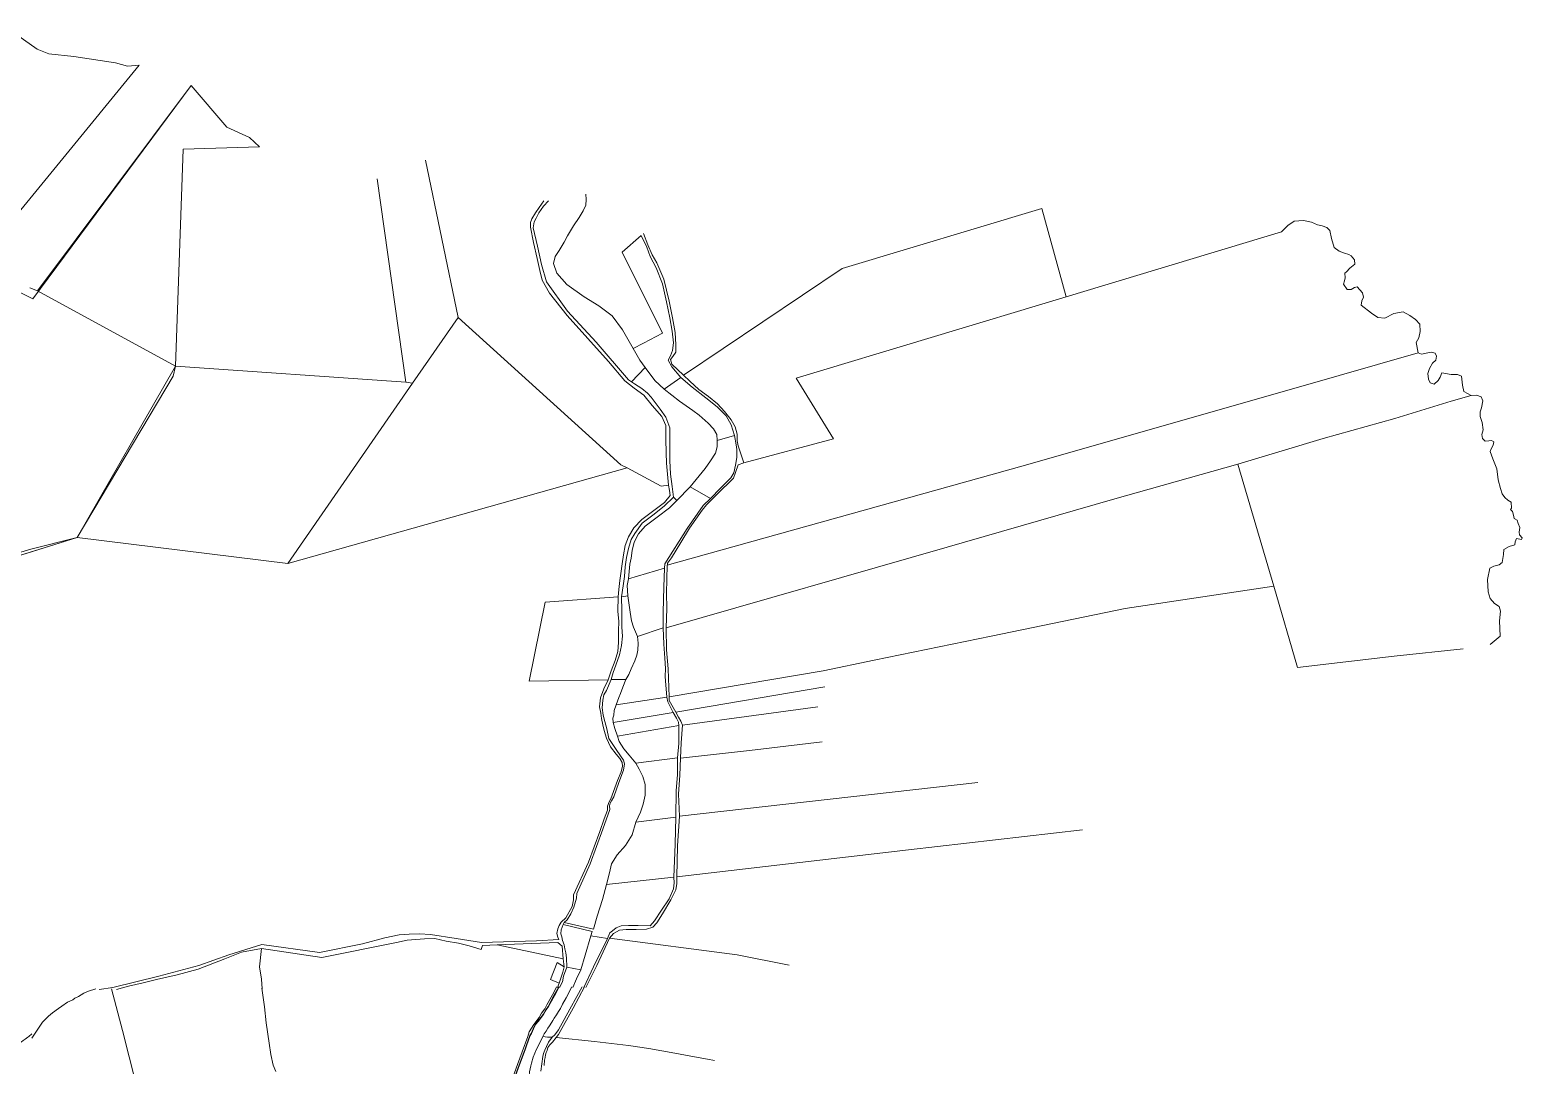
# Model space of a CAD drawing. Header units: millimetres. Extents: x 3522 to 28992, y 3906 to 26953.
# Drawn here: x 15962 to 22739, y 22023 to 26722 of the extents above; entities that cross this region are included whole.
import ezdxf

# ---------------------------------------------------------------- set-up
doc = ezdxf.new("R2010")
doc.units = ezdxf.units.MM
for name, color, linetype in [('-2', 1, 'Continuous'), ('-3', 7, 'Continuous'), ('2', 7, 'Continuous')]:
    doc.layers.add(name, color=color, linetype=linetype)

msp = doc.modelspace()

# ---------------------------------------------------------------- linework, layer by layer
at = {"layer": '-2', "color": 1, "linetype": 'ByBlock', "lineweight": 0}
for p, q in [((17907.514, 25415.605), (17758.558, 26131)), ((17539.145, 26045.26), (17669.287, 25122.262)), ((20557.85, 25911.098), (20667.937, 25509.514)), ((20667.937, 25509.514), (21645.624, 25805.901)), ((17699.549, 25118.994), (17907.514, 25415.605)), ((16623.232, 25195.323), (17669.287, 25122.262)), ((18843.219, 25091.355), (18918.91, 25144.701)), ((17134.156, 24299.881), (17699.549, 25118.994)), ((17669.287, 25122.262), (17699.549, 25118.994)), ((21447.324, 24749.851), (21610.961, 24196.773)), ((18674.705, 24734.625), (17134.156, 24299.881)), ((15967.107, 24364.951), (16177.593, 24417.779)), ((16177.593, 24417.779), (17134.156, 24299.881)), ((18681.38, 24230.622), (18844.51, 24278.709)), ((18649.149, 24148.97), (18677.053, 24153.052)), ((18721.271, 23968.423), (18837.749, 24007.164)), ((19564.909, 23812.073), (18865.687, 23694.012)), ((18601.746, 23772.561), (18668.807, 23772.952)), ((18895.316, 23625.156), (19572.209, 23740.46)), ((18624.964, 23657.634), (18854.26, 23693.647)), ((18610.997, 23578.7), (18883.647, 23623.518)), ((18926.637, 23565.213), (19540.077, 23648.642)), ((18630.15, 23516.098), (18909.88, 23564.289)), ((18714.411, 23393.37), (18903.181, 23417.046)), ((18911.848, 23152.513), (20267.401, 23305.865)), ((18714.723, 23125.961), (18896.134, 23148.804)), ((18383.921, 22660.654), (18388.905, 22670.616)), ((18388.905, 22670.616), (18522.322, 22639.362)), ((18085.055, 22568.812), (18383.659, 22504.577)), ((18509.649, 22610.262), (18585.98, 22597.778)), ((18388.836, 22468.531), (18383.659, 22504.577)), ((18357.999, 22374.446), (18365.671, 22395.1))]:
    msp.add_line(p, q, dxfattribs=at)
for points in [[(18296.113, 25945.778), (18275.827, 25915.843), (18258.797, 25890.768), (18242.294, 25863.664), (18235.335, 25847.838), (18235.286, 25826.739), (18249.679, 25757.228), (18266.649, 25683.929), (18277.587, 25630.145), (18288.177, 25586.017), (18321.781, 25526.351), (18402.78, 25425.706), (18495.499, 25321.361), (18589.238, 25216.772), (18663.757, 25129.284), (18706.769, 25094.873), (18750.262, 25063.262), (18788.559, 25017.367), (18831.472, 24966.941), (18850.161, 24925.941), (18850.504, 24864.43), (18851.359, 24802.669), (18852.841, 24754.64), (18861.686, 24654.827)], [(18316.939, 25946.233), (18294.067, 25921.102), (18274.284, 25891.679), (18261.054, 25867.658), (18252.583, 25850.545), (18248.026, 25822.794), (18266.865, 25740.108), (18285.461, 25656.403), (18307.81, 25578.58), (18403.105, 25444.52), (18533.766, 25304.698), (18681.244, 25133.519)], [(18930.757, 25154.22), (19651.566, 25638.783), (20557.85, 25911.098)], [(18738.641, 25788.621), (18651.99, 25712.8), (18835.166, 25344.964), (18749.23, 25300.161)], [(19204.659, 24756.499), (19611.069, 24865.389), (19441.996, 25141.343), (20667.937, 25509.514)], [(17907.514, 25415.605), (18645.868, 24748.074), (18674.705, 24734.625)], [(18856.834, 24291.409), (20456.455, 24738.288), (21723.612, 25099.991), (22267.254, 25255.703)], [(16177.593, 24417.779), (16613.514, 25149.729), (16623.232, 25195.323)], [(18918.91, 25144.701), (18969.136, 25099.938), (19031.583, 25052.241), (19083.547, 25011.562), (19123.575, 24970.513), (19146.846, 24928.541), (19162.299, 24880.646)], [(18930.757, 25154.22), (18959.717, 25128.063), (18999.977, 25089.304), (19043.475, 25057.185), (19084.188, 25024.023), (19117.044, 24989.006), (19147.134, 24951.167), (19164.962, 24920.326), (19173.924, 24886.859), (19174.477, 24856.107), (19178.253, 24833.52), (19204.659, 24756.499)], [(18681.244, 25133.519), (18708.349, 25115.223), (18740.569, 25093.418), (18767.191, 25072.576), (18783.113, 25054.936), (18824.791, 25000.939), (18850.044, 24964.07), (18868.294, 24915.948), (18868.465, 24846.046), (18867.709, 24766.985), (18870.854, 24704.737), (18879.773, 24649.663), (18885.588, 24600.151)], [(19162.299, 24880.646), (19169.316, 24838.263), (19172.823, 24817.199), (19173.43, 24780.855), (19167.418, 24745.973), (19159.123, 24710.814), (19146.129, 24688.574), (19098.827, 24641.602), (19053.814, 24594.397)], [(18851.463, 24007.55), (20127.474, 24373.152), (20878.571, 24590.339), (21447.324, 24749.851)], [(19204.659, 24756.499), (19179.349, 24746.85), (19166.474, 24712.41), (19157.833, 24686.653), (19082.337, 24613.228), (19035.294, 24565.749), (19015.203, 24541.916), (18958.333, 24460.027), (18917.809, 24395.326), (18875.304, 24325.268), (18857.506, 24300.694), (18856.162, 24282.125)], [(18674.705, 24734.625), (18828.954, 24650.954), (18861.686, 24654.827)], [(18861.686, 24654.827), (18867.509, 24630.735), (18869.509, 24607.876)], [(19053.814, 24594.397), (19020.335, 24562.809), (18947.682, 24458.145), (18846.347, 24298.808), (18844.51, 24278.709)], [(15967.107, 24364.951), (15266.115, 24154.243), (14554.011, 23927.271)], [(18844.51, 24278.709), (18841.789, 24192.765), (18839.042, 24135.545), (18838.843, 24077.587), (18837.749, 24007.164)], [(18856.834, 24291.409), (18853.991, 24165.683), (18854.427, 24094.767), (18851.463, 24007.55)], [(21610.961, 24196.773), (20935.715, 24094.956), (20328.009, 23970.403), (19796.868, 23861.584), (19564.909, 23812.073)], [(21610.961, 24196.773), (21719.204, 23828.215), (22157.171, 23878.945), (22470.832, 23912.211)], [(18633.655, 24148.821), (18301.616, 24124.53), (18229.912, 23765.426), (18589.053, 23771.676)], [(18589.053, 23771.676), (18602.372, 23812.73), (18620.966, 23859.935), (18633.02, 23900.467), (18635.924, 23941.421), (18635.914, 23994.801), (18636.784, 24035.989), (18633.017, 24083.741), (18633.655, 24148.821)], [(18601.746, 23772.561), (18611.847, 23804.941), (18623.215, 23837.587), (18640.285, 23884.777), (18649.268, 23927.568), (18653.431, 23969.805), (18650.752, 24010.196), (18651.151, 24047.566), (18650.018, 24085.684), (18649.149, 24148.97)], [(18837.749, 24007.164), (18841.506, 23934.247), (18845.428, 23870.482), (18849.441, 23823.494), (18848.017, 23787.131), (18849.233, 23766.553), (18854.26, 23693.647)], [(18851.463, 24007.55), (18853.196, 23907.669), (18860.897, 23821.063), (18865.687, 23694.012)], [(16277.05, 22365.594), (16338.935, 22375.355), (16548.011, 22426.933), (16729.683, 22475.198), (16865.37, 22524.037), (17015.822, 22569.714), (17277.563, 22534.61), (17473.305, 22572.843), (17573.633, 22600.498), (17639.044, 22613.837), (17685.249, 22616.823), (17730.953, 22619.042), (17781.291, 22614.95), (17898.824, 22597.525), (18012.556, 22579.045), (18263.721, 22586.545), (18365.012, 22593.62), (18359.574, 22604.243), (18355.857, 22620.73), (18359.719, 22641.611), (18365.677, 22655.903), (18374.416, 22671.493), (18396.064, 22692.037), (18425.543, 22743.159), (18430.585, 22773.203), (18431.643, 22795.074), (18499.286, 22944.682), (18550.787, 23082.442), (18570.036, 23140.584), (18584.896, 23179.872), (18585.735, 23198.182), (18592.654, 23218.076), (18599.887, 23231.872), (18631.349, 23314.279), (18647.984, 23353.84), (18653.572, 23380.075), (18652.655, 23396.081), (18641.039, 23415.034), (18624.333, 23434.954), (18598.87, 23467.246), (18580.951, 23507.491), (18570.198, 23542.212), (18564.358, 23568.084), (18558.237, 23596.749), (18555.472, 23619.854), (18549.094, 23648.771), (18554.285, 23689.746), (18568.625, 23730.301), (18589.053, 23771.676)], [(18388.905, 22670.616), (18401.995, 22682.943), (18419.013, 22709.289), (18432.936, 22740.434), (18444.233, 22780.452), (18446.563, 22802.08), (18506.986, 22936.622), (18563.891, 23093.244), (18595.281, 23183.023), (18595.121, 23199.544), (18597.799, 23211.517), (18603.535, 23222.502), (18613.517, 23240.9), (18637.277, 23305.44), (18657.555, 23362.32), (18662.877, 23389.824), (18658.65, 23406.56), (18627.993, 23450.495), (18592.154, 23504.802), (18582.063, 23549.952), (18573.616, 23582.662), (18565.973, 23611.058), (18561.334, 23644.059), (18563.533, 23679.159), (18569.392, 23703.618), (18580.884, 23723.555), (18601.746, 23772.561)], [(18854.26, 23693.647), (18859.049, 23671.324), (18883.647, 23623.518)], [(18865.687, 23694.012), (18865.088, 23677.229), (18895.316, 23625.156)], [(18883.647, 23623.518), (18899.398, 23597.234), (18907.44, 23580.026), (18909.88, 23564.289)], [(18895.316, 23625.156), (18907.475, 23602.649), (18919.093, 23583.442), (18926.637, 23565.213)], [(18909.88, 23564.289), (18909.143, 23483.194), (18903.181, 23417.046)], [(18926.637, 23565.213), (18920.544, 23486.354), (18916.658, 23415.651)], [(19560.163, 23489.963), (19229.789, 23451.199), (18916.658, 23415.651)], [(18903.181, 23417.046), (18902.657, 23340.275), (18896.993, 23269.554), (18896.134, 23148.804)], [(18916.658, 23415.651), (18913.335, 23339.36), (18908.33, 23253.14), (18911.848, 23152.513)], [(18896.134, 23148.804), (18892.25, 23025.736), (18886.599, 22875.199)], [(18911.848, 23152.513), (18903.761, 23017.459), (18900.799, 22877.877)], [(18900.799, 22877.877), (19951.818, 22999.831), (20743.008, 23090.815)], [(18401.043, 22467.123), (18399.102, 22510.063), (18396.09, 22532.403), (18392.107, 22550.159), (18388.623, 22568.936), (18381.32, 22588.438), (18378.116, 22604.422), (18374.163, 22619.127), (18374.249, 22636.413), (18383.921, 22660.654)], [(18383.921, 22660.654), (18516.065, 22629.643), (18509.649, 22610.262)], [(17013.45, 22552.406), (17287.694, 22511.576), (17626.684, 22578.639), (17675.345, 22590.291), (17714.435, 22593.464), (17754.554, 22595.375), (17801.531, 22597.351), (17853.211, 22585.901), (17908.425, 22576.773), (17956.553, 22564.78), (18011.595, 22547.262), (18017.252, 22566.381), (18085.055, 22568.812)], [(18383.659, 22504.577), (18379.54, 22562.493), (18360.326, 22579.085), (18085.055, 22568.812)], [(18585.98, 22597.778), (18521.693, 22468.792), (18477.39, 22374.954)], [(18594.863, 22598.626), (18536.361, 22475.542), (18486.785, 22374.994)], [(18594.863, 22598.626), (19174.791, 22523.115), (19410.483, 22476.068)], [(16355.292, 22365.927), (16409.752, 22381.374), (16476.672, 22396.252), (16536.729, 22411.573), (16631.025, 22432.561), (16726.793, 22458.902), (16848.031, 22504.552), (16923.43, 22535.78), (17013.45, 22552.406)], [(17013.45, 22552.406), (17004.359, 22468.434), (17013.785, 22413.365), (17017.767, 22368.745)], [(18388.836, 22468.531), (18357.146, 22488.053), (18326.39, 22411.499), (18365.671, 22395.1)], [(18365.671, 22395.1), (18377.051, 22426.476), (18381.958, 22444.316), (18388.836, 22468.531)], [(18367.904, 22374.488), (18380.603, 22400.836), (18386.191, 22427.072), (18401.043, 22467.123)], [(15879.959, 22097.55), (15891.898, 22105.667), (15899.519, 22111.503), (15910.188, 22119.368), (15924.413, 22129.008), (15932.288, 22134.081), (15941.179, 22140.678), (15952.61, 22149.05), (15957.691, 22152.856), (15970.782, 22165.041)]]:
    msp.add_lwpolyline(points, dxfattribs=at)
at = {"layer": '-3', "color": 1, "linetype": 'ByBlock', "lineweight": 0}
for p, q in [((15996.262, 25537.031), (16695.193, 26469.274)), ((15962.188, 25551.487), (15996.262, 25537.031)), ((15996.262, 25537.031), (16623.232, 25195.323)), ((18749.23, 25300.161), (18701.965, 25275.558)), ((18694.796, 25124.371), (18755.9, 25188.889)), ((19084.02, 24858.287), (19162.299, 24880.646)), ((18885.588, 24600.151), (18899.697, 24586.052)), ((18960.575, 24647.644), (18899.697, 24586.052)), ((18960.575, 24647.644), (19053.814, 24594.397)), ((18580.299, 22842.513), (18886.599, 22875.199)), ((18401.043, 22467.123), (18464.672, 22454.771))]:
    msp.add_line(p, q, dxfattribs=at)
for points in [[(18486.602, 25975.572), (18489.115, 25952.21), (18487.079, 25926.517), (18475.639, 25901.242), (18456.882, 25870.812), (18431.59, 25833.202), (18404.091, 25787.437), (18388.114, 25758.559), (18365.616, 25720.977), (18348.105, 25693.101), (18339.526, 25660.99), (18354.932, 25617.925), (18400.146, 25565.996), (18478.68, 25509.812), (18546.395, 25469.029), (18606.524, 25424.615), (18653.892, 25360.251), (18701.965, 25275.558)], [(21645.624, 25805.901), (21675.579, 25834.151), (21703.838, 25853.995), (21746.497, 25855.931), (21782.643, 25848.398), (21809.425, 25837.217), (21830.806, 25832.847), (21851.965, 25825.171), (21865.305, 25811.827), (21872.773, 25775.295), (21885.868, 25734.75), (21908.641, 25717.938), (21932.101, 25708.758), (21951.213, 25702.587), (21962.957, 25696.599), (21977.87, 25678.186), (21978.819, 25658.877), (21956.642, 25640.616), (21940.8, 25623.941), (21934.001, 25617.775), (21934.97, 25596.432), (21931.553, 25582.164), (21927.114, 25568.395), (21944.379, 25543.141), (21963.174, 25543.576), (21977.309, 25552.863), (21989.985, 25555.527), (22002.565, 25541.922), (22013.371, 25527.791), (22017.88, 25508.261), (22010.918, 25492.688), (22007.303, 25472.572), (22055.163, 25435.92), (22084.057, 25416.625), (22115.329, 25413.876), (22157.046, 25434.358), (22198.636, 25441.621), (22229.019, 25425.899), (22254.857, 25407.337), (22273.863, 25385.914), (22275.2, 25352.881), (22269.381, 25324.356), (22258.163, 25302.387), (22267.254, 25255.703)], [(18738.641, 25788.621), (18763.799, 25735.482), (18779.193, 25693.688), (18806.367, 25642.094), (18835.274, 25569.164), (18853.598, 25487.235), (18868.529, 25414.679), (18879.272, 25354.793), (18884.363, 25301.461), (18880.129, 25266.596), (18871.468, 25242.872), (18860.487, 25222.685), (18878.054, 25192.605), (18918.91, 25144.701)], [(18748.454, 25798.375), (18768.773, 25746.46), (18788.263, 25701.401), (18808.942, 25664.742), (18841.421, 25590.067), (18865.756, 25490.911), (18879.957, 25415.043), (18893.312, 25347.81), (18895.626, 25292.673), (18896.465, 25258.619), (18881.915, 25239.668), (18870.874, 25225.581), (18877.171, 25205.052), (18930.757, 25154.22)], [(18701.965, 25275.558), (18731.941, 25223.229), (18755.9, 25188.889)], [(22267.254, 25255.703), (22281.786, 25250.25), (22302.835, 25254.011), (22327.94, 25258.574), (22343.474, 25254.656), (22350.473, 25240.235), (22346.825, 25223.423), (22332.236, 25208.539), (22317.731, 25185.014), (22310.328, 25162.573), (22314.397, 25135.922), (22321.927, 25119.218), (22338.753, 25113.025), (22357.389, 25129.727), (22367.399, 25145.329), (22374.069, 25164.712), (22416.563, 25157.494), (22446.026, 25158.032), (22462.872, 25149.806), (22468.091, 25109.439), (22474.727, 25080.016), (22507.164, 25062.026)], [(18755.9, 25188.889), (18799.657, 25130.082), (18843.219, 25091.355)], [(18843.219, 25091.355), (18911.839, 25035.838), (18972.957, 24994.23), (19001.113, 24972.386), (19043.114, 24937.457), (19066.229, 24911.497), (19081.721, 24885.718), (19084.02, 24858.287)], [(21447.324, 24749.851), (21835.87, 24867.212), (22161.173, 24957.275), (22417.233, 25036.25), (22507.164, 25062.026)], [(22507.164, 25062.026), (22531.537, 25063.531), (22552.186, 25056.104), (22560.24, 25037.626), (22554.961, 25005.8), (22547.765, 24988.192), (22548.483, 24966.592), (22558.143, 24939.741), (22561.263, 24906.217), (22556.639, 24885.329), (22558.849, 24867.048), (22570.647, 24855.468), (22588.169, 24856.145), (22600.339, 24858.55), (22609.799, 24852.286), (22606.65, 24836.496), (22598.177, 24819.638), (22594.478, 24808.163), (22606.483, 24775.233), (22624.208, 24728.886), (22630.278, 24679.377), (22640.308, 24640.582), (22647.662, 24615.741), (22660.267, 24599.594), (22674.099, 24587.78), (22689.436, 24578.014), (22689.957, 24550.566), (22686.208, 24544.175), (22694.924, 24536.125), (22700.423, 24519.147), (22702.345, 24504.422), (22716.9, 24496.682), (22720.861, 24481.214), (22728.918, 24462.481), (22725.3, 24442.619), (22727.202, 24429.928), (22739.019, 24416.315), (22735.545, 24407.893), (22712.637, 24412.502), (22707.439, 24398.472), (22705.296, 24383.708), (22680.721, 24376.862), (22656.467, 24363.157), (22654.142, 24341.02), (22647.637, 24304.607), (22634.527, 24294.314), (22610.466, 24286.965), (22592.261, 24278.147), (22582.338, 24227.467), (22585.167, 24171.571), (22593.844, 24141.406), (22613.625, 24118.718), (22635.361, 24103.93), (22640.89, 24083.902), (22636.24, 24039.627)], [(19084.02, 24858.287), (19083.283, 24829.556), (19075.439, 24800.248), (19052.907, 24766.224), (19029.109, 24731.679), (18960.575, 24647.644)], [(18869.509, 24607.876), (18844.923, 24576.12), (18796.247, 24539.81), (18742.016, 24500.143), (18705.054, 24460.896), (18680.808, 24420.246), (18665.95, 24380.703), (18657.458, 24339.696), (18652.018, 24298.21), (18645.333, 24254.17), (18641.834, 24222.108), (18636.382, 24181.893), (18633.655, 24148.821)], [(18649.149, 24148.97), (18656.796, 24198.612), (18662.236, 24240.098), (18665.365, 24284.103), (18671.549, 24327.376), (18681.322, 24367.378), (18693.627, 24408.168), (18708.85, 24436.275), (18742.179, 24483.368), (18796.916, 24523.294), (18844.809, 24561.63), (18885.588, 24600.151)], [(18899.697, 24586.052), (18866.235, 24552.685), (18811.53, 24509.454), (18756.29, 24469.014), (18726.65, 24434.413), (18706.954, 24396.095), (18697.667, 24358.384), (18692.666, 24324.02), (18686.588, 24296), (18681.38, 24230.622)], [(18681.38, 24230.622), (18675.07, 24200.313), (18677.053, 24153.052)], [(18677.053, 24153.052), (18681.675, 24121.83), (18688.958, 24078.179), (18693.911, 24039.08), (18703.08, 24010.445), (18721.271, 23968.423)], [(22636.24, 24039.627), (22639.454, 23970.263), (22593.593, 23931.947)], [(18721.271, 23968.423), (18724.354, 23938.712), (18722.643, 23905.651), (18718.54, 23883.496), (18710.153, 23857.742), (18692.461, 23822.239), (18682.804, 23796.472), (18668.807, 23772.952)], [(18668.807, 23772.952), (18654.667, 23737.991), (18644.786, 23709.172), (18637.597, 23690.801), (18624.964, 23657.634)], [(18624.964, 23657.634), (18615.556, 23632.379), (18613.48, 23610.752), (18610.045, 23598.264), (18610.997, 23578.7)], [(18610.997, 23578.7), (18619.394, 23551.074), (18630.15, 23516.098)], [(18630.15, 23516.098), (18638.52, 23491.268), (18659.67, 23458.426), (18684.087, 23429.174), (18714.411, 23393.37)], [(18714.411, 23393.37), (18729.913, 23366.575), (18745.231, 23332.66), (18757.014, 23296.423), (18756.467, 23248.121), (18747.462, 23207.618), (18735.373, 23170.643), (18714.723, 23125.961)], [(18714.723, 23125.961), (18697.754, 23068.35), (18666.47, 23020.006), (18629.548, 22976.692), (18603.011, 22936.529), (18594.003, 22896.279), (18580.299, 22842.513)], [(18522.322, 22639.362), (18538.003, 22698.74), (18562.922, 22774.73), (18580.299, 22842.513)], [(18886.599, 22875.199), (18887.601, 22850.552), (18884.573, 22822.307), (18865.441, 22778.147), (18830.387, 22725.701), (18798.587, 22678.115), (18778.74, 22655.3), (18724.88, 22655.799), (18681.44, 22655.89), (18647.161, 22654.289), (18625.141, 22645.943), (18607.486, 22632.81), (18596.404, 22623.044), (18585.98, 22597.778)], [(18900.799, 22877.877), (18900.841, 22847.375), (18895.532, 22818.6), (18872.344, 22773.638), (18834.863, 22709.475), (18808.841, 22668.554), (18790.74, 22649.061), (18762.639, 22639.131), (18715.391, 22638.931), (18669.676, 22637.729), (18639.213, 22635.657), (18612.695, 22619.642), (18594.863, 22598.626)], [(18509.649, 22610.262), (18483.586, 22521.298), (18464.672, 22454.771)], [(18464.672, 22454.771), (18445.002, 22413.657), (18427.854, 22374.743)]]:
    msp.add_lwpolyline(points, dxfattribs=at)
at = {"color": 1, "linetype": 'ByBlock', "lineweight": 0}
for p, q in [((16623.232, 25195.323), (16659.129, 26180.88)), ((16177.593, 24417.779), (16623.232, 25195.323)), ((15644.177, 24250.779), (16177.593, 24417.779))]:
    msp.add_line(p, q, dxfattribs=at)
at = {"color": 1, "linetype": 'ByBlock', "lineweight": 0, "flags": 128}
for points in [[(15870.598, 26722.043), (15995.373, 26635.015), (16048.802, 26613.541), (16161.631, 26601.688), (16351.414, 26572.796), (16405.246, 26557.487), (16458.4, 26561.783), (15737.129, 25681.88), (15766.129, 25604.88), (15975.129, 25500.88), (16695.193, 26469.274), (16857.068, 26280.439), (16959.522, 26233.127), (17005.105, 26191.19), (16659.129, 26180.88), (16623.232, 25195.323), (16177.593, 24417.779), (15644.177, 24250.779), (15744.129, 25634.88), (15702.129, 25753.88), (15849.129, 25889.88), (15779.129, 26080.88), (15856.129, 26647.88), (15870.598, 26722.043)], [(17005.105, 26191.19), (16959.522, 26233.127), (16857.068, 26280.439), (16695.193, 26469.274), (15975.129, 25500.88), (15766.129, 25604.88), (15737.129, 25681.88)]]:
    msp.add_lwpolyline(points, dxfattribs=at)
at = {"layer": '2', "color": 1, "linetype": 'ByBlock', "lineweight": 0}
for points in [[(15970.864, 22145.306), (16019.238, 22218.356), (16046.985, 22244.221), (16064.804, 22260.449), (16092.539, 22280.214), (16107.041, 22289.841), (16133.756, 22308.083), (16157.408, 22319.47), (16166.569, 22326.312), (16183.607, 22333.901), (16207.521, 22349.099), (16228.119, 22357.951), (16262.195, 22369.222)], [(16333.32, 22369.525), (16383.242, 22180.225), (16443.722, 21940.686), (16473.484, 21835.405), (16513.078, 21693.505), (16606.1, 21341.563), (16688.525, 21025.478)], [(17015.5, 22372.427), (17027.023, 22286.876), (17035.005, 22215.188), (17049.293, 22121.63), (17056.811, 22071.292), (17066.618, 22022.475), (17079.517, 21994.237)], [(18353.967, 22378.12), (18342.229, 22352.711), (18329.988, 22330.88), (18310.608, 22296.865), (18300.659, 22277.57), (18286.137, 22258.031), (18274.41, 22238.995), (18264.22, 22225.801), (18251.477, 22207.02), (18229.811, 22173.264), (18224.179, 22152.69), (18198.119, 22082.854), (18176.911, 22025.206), (18155.956, 21966.542), (18129.129, 21894.42)], [(18365.396, 22378.169), (18343.976, 22337.967), (18317.705, 22288.717), (18307.257, 22273.49), (18295.271, 22252.421), (18284.826, 22238.719), (18271.327, 22222.736), (18258.337, 22206.752), (18248.895, 22187.202), (18240.215, 22166.888), (18233.587, 22156.482), (18224.897, 22131.34), (18219.527, 22114.577), (18213.138, 22096.8), (18179.668, 22006.901), (18154.114, 21935.793), (18135.983, 21891.609)], [(18363.8, 22378.26), (18342.38, 22338.058), (18316.109, 22288.808), (18305.661, 22273.581), (18293.675, 22252.512), (18283.23, 22238.81), (18269.731, 22222.827), (18256.741, 22206.843), (18247.299, 22187.293), (18238.619, 22166.979), (18231.991, 22156.573), (18223.301, 22131.431), (18217.931, 22114.668), (18211.542, 22096.891), (18178.072, 22006.992), (18152.518, 21935.884)], [(18423.06, 22378.414), (18398.074, 22328.703), (18381.753, 22299.51), (18371.803, 22279.453), (18363.389, 22265.492), (18353.705, 22251.28), (18343.256, 22235.799), (18337.137, 22225.392), (18332.041, 22218.287), (18321.334, 22201.027), (18314.197, 22189.86), (18306.293, 22176.66), (18298.391, 22164.224), (18291.508, 22152.802)], [(18470.332, 22378.615), (18446.36, 22334.7), (18413.971, 22276.06), (18362.203, 22183.404), (18345.895, 22160.565), (18333.675, 22148.9)], [(18480.231, 22378.657), (18429.988, 22280.855), (18362.921, 22162.054), (18352.473, 22147.335)], [(18291.508, 22152.802), (18274.667, 22118.273), (18263.696, 22095.676), (18247.614, 22059.367), (18240.697, 22031.933), (18236.604, 22018.726), (18230.961, 21992.56), (18229.143, 21973.503), (18227.072, 21955.208), (18225.765, 21937.675), (18225.21, 21914.802), (18225.429, 21898.282), (18225.4, 21884.304)], [(18333.675, 22148.9), (18317.876, 22126.314), (18307.674, 22107.274), (18300.778, 22090.007), (18295.412, 22075.023), (18291.32, 22062.07), (18283.052, 21995.754)], [(18291.508, 22152.802), (18313.098, 22150.214), (18333.675, 22148.9)], [(18352.473, 22147.335), (18335.41, 22127.548), (18323.188, 22115.12), (18315.031, 22102.176), (18310.94, 22089.731), (18307.109, 22079.827), (18304.291, 22068.905), (18301.981, 22057.727), (18298.652, 22044.772), (18297.587, 22021.647)], [(18352.473, 22147.335), (18526.985, 22130.446), (18681.167, 22111.82), (18773.367, 22098.663), (18890.957, 22077.32), (18980.101, 22060.611), (19038.769, 22049.558), (19071.533, 22044.406)]]:
    msp.add_lwpolyline(points, dxfattribs=at)

doc.saveas('drawing.dxf')
